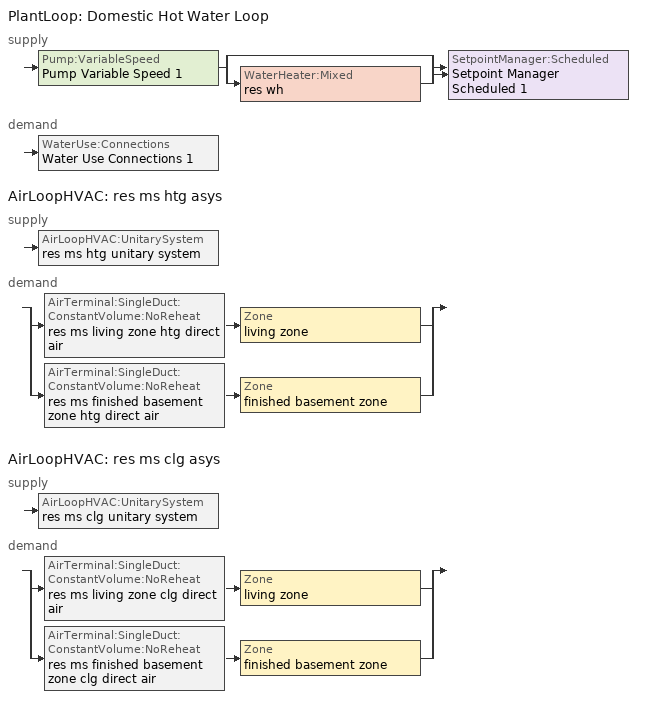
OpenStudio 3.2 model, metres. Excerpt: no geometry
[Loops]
PlantLoop 'Domestic Hot Water Loop'
 supply: Pump:VariableSpeed 'Pump Variable Speed 1' > split
  | bypass
  | WaterHeater:Mixed 'res wh'
  join > SetpointManager:Scheduled 'Setpoint Manager Scheduled 1'
 demand: WaterUse:Connections 'Water Use Connections 1'
AirLoopHVAC 'res ms htg asys'
 supply: AirLoopHVAC:UnitarySystem 'res ms htg unitary system'
 demand: split
  | AirTerminal:SingleDuct:ConstantVolume:NoReheat 'res ms living zone htg direct air' > Zone 'living zone'
  | AirTerminal:SingleDuct:ConstantVolume:NoReheat 'res ms finished basement zone htg direct air' > Zone 'finished basement zone'
AirLoopHVAC 'res ms clg asys'
 supply: AirLoopHVAC:UnitarySystem 'res ms clg unitary system'
 demand: split
  | AirTerminal:SingleDuct:ConstantVolume:NoReheat 'res ms living zone clg direct air' > Zone 'living zone'
  | AirTerminal:SingleDuct:ConstantVolume:NoReheat 'res ms finished basement zone clg direct air' > Zone 'finished basement zone'
[Sizing:Zone] Zone Cooling Design Supply Air Temperature Input Method=SupplyAirTemperature; Zone Cooling Design Supply Air Temperature {C}=14; Zone Cooling Design Supply Air Temperature Difference {deltaC}=11.11; Zone Heating Design Supply Air Temperature Input Method=SupplyAirTemperature; Zone Heating Design Supply Air Temperature {C}=40; Zone Heating Design Supply Air Temperature Difference {deltaC}=11.11; Zone Cooling Design Supply Air Humidity Ratio {kg-H2O/kg-air}=0.0085; Zone Heating Design Supply Air Humidity Ratio {kg-H2O/kg-air}=0.008; Cooling Design Air Flow Method=DesignDay; Heating Design Air Flow Method=DesignDay; Account for Dedicated Outdoor Air System=No; Dedicated Outdoor Air System Control Strategy=NeutralSupplyAir; Dedicated Outdoor Air Low Setpoint Temperature for Design {C}=autosize; Dedicated Outdoor Air High Setpoint Temperature for Design {C}=autosize
living zone; finished basement zone
[Zone equipment]
living zone: res ms living zone htg direct air, res ms living zone clg direct air
finished basement zone: res ms finished basement zone htg direct air, res ms finished basement zone clg direct air
[PlantLoop]
Domestic Hot Water Loop: Glycol Concentration=0; Maximum Loop Flow Rate {m3/s}=0.01; Plant Loop Volume {m3}=0.003; Load Distribution Scheme=Optimal
[Sizing:Plant]
Domestic Hot Water Loop: Loop Type=Heating; Design Loop Exit Temperature {C}=51.6667; Loop Design Temperature Difference {deltaC}=5.55556; Sizing Option=NonCoincident; Zone Timesteps in Averaging Window=1; Coincident Sizing Factor Mode=None
[Pump:VariableSpeed]
Pump Variable Speed 1: Rated Flow Rate {m3/s}=0.01; Rated Pump Head {Pa}=1; Rated Power Consumption {W}=0; Motor Efficiency=1; Fraction of Motor Inefficiencies to Fluid Stream=0; Coefficient 1 of the Part Load Performance Curve=0; Coefficient 2 of the Part Load Performance Curve=1; Coefficient 3 of the Part Load Performance Curve=0; Coefficient 4 of the Part Load Performance Curve=0; Pump Control Type=Intermittent; Skin Loss Radiative Fraction=0.5; Design Power Sizing Method=PowerPerFlowPerPressure; Design Electric Power per Unit Flow Rate {W/(m3/s)}=348701.1; Design Shaft Power per Unit Flow Rate per Unit Head {W-s/m3-Pa}=1.28205; Design Minimum Flow Rate Fraction=0
[SetpointManager:Scheduled]
Setpoint Manager Scheduled 1: Control Variable=Temperature; Schedule=dhw temp
[WaterHeater:Mixed]
res wh: Tank Volume {m3}=0.143846; Setpoint Temperature Schedule=WH Setpoint Temp; Deadband Temperature Difference {deltaC}=2; Maximum Temperature Limit {C}=99; Heater Control Type=Cycle; Heater Maximum Capacity {W}=11722.8; Heater Minimum Capacity {W}=0; Heater Fuel Type=NaturalGas; Heater Thermal Efficiency=0.773298; Off Cycle Parasitic Fuel Consumption Rate {W}=0; Off Cycle Parasitic Fuel Type=Electricity; Off Cycle Parasitic Heat Fraction to Tank=0; On Cycle Parasitic Fuel Consumption Rate {W}=0; On Cycle Parasitic Fuel Type=Electricity; On Cycle Parasitic Heat Fraction to Tank=0; Ambient Temperature Indicator=ThermalZone; Ambient Temperature Thermal Zone=finished basement zone; Off Cycle Loss Coefficient to Ambient Temperature {W/K}=4.15693; Off Cycle Loss Fraction to Thermal Zone=0.64; On Cycle Loss Coefficient to Ambient Temperature {W/K}=4.15693; On Cycle Loss Fraction to Thermal Zone=1; Use Side Effectiveness=1; Source Side Effectiveness=1; Use Side Design Flow Rate {m3/s}=autosize; Source Side Design Flow Rate {m3/s}=autosize; Indirect Water Heating Recovery Time {hr}=1.5; Source Side Flow Control Mode=IndirectHeatPrimarySetpoint
[WaterHeater:Sizing]
res wh: Design Mode=PeakDraw; Time Storage Can Meet Peak Draw {hr}=0.538503; Time for Tank Recovery {hr}=0; Nominal Tank Volume for Autosizing Plant Connections {m3}=1
[WaterUse:Connections]
Water Use Connections 1: Drain Water Heat Exchanger Type=None; Drain Water Heat Exchanger Destination=Plant; Water Use Equipment Name 1=res shower; Water Use Equipment Name 2=res sink; Water Use Equipment Name 3=res bath; Water Use Equipment Name 4=res shower dist; Water Use Equipment Name 5=res sink dist; Water Use Equipment Name 6=res bath dist; Water Use Equipment Name 7=res dw; Water Use Equipment Name 8=res cw
[WaterUse:Equipment:Definition]
Name | Peak Flow Rate {m3/s} | Target Temperature Schedule
res shower | 0.0176332 | fixtures temperature schedule
res sink | 0.0157378 | fixtures temperature schedule
res bath | 0.00441644 | fixtures temperature schedule
res shower dist; res sink dist; res bath dist | 0 | fixtures temperature schedule
res dw | 0.00104011 | res dw temperature schedule
res cw | 0.00629939 | res cw temperature schedule
[OtherEquipment:Definition] Design Level Calculation Method=EquipmentLevel; Fraction Radiant=0; Fraction Lost=0
Name | Design Level {W} | Fraction Latent
res shower | 507081 | 0.487197
res sink | 158036 | 0.312221
res bath | 65146.3 | 0
[EnergyManagementSystem:Sensor]
Name | Output Variable or Output Meter Index Key | Output Variable or Output Meter
res_shower_tout | res wh | Water Heater Use Side Outlet Temperature
res_ceil_fan_tin_sensor; res_af_1_tin_s | living zone | Zone Mean Air Temperature
res_af_1_tt_s | living zone | Zone Outdoor Air Drybulb Temperature
res_ds_res_ms_clg_asys_fan_rtf_s | res ms clg supply fan | Fan Runtime Fraction
res_ds_res_ms_htg_asys_fan_rtf_s | res ms htg supply fan | Fan Runtime Fraction
[EnergyManagementSystem:Program]
res_infil_1_program: Set p_m = 0.14; Set p_s = 0.22; Set s_m = 270; Set s_s = 370; Set z_m = 9.99744; Set z_s = 6.4486261680000005; Set f_t = (((s_m/z_m)^p_m)*((z_s/s_s)^p_s)); Set Tdiff = res_af_1_tin_s-res_af_1_tt_s; Set dT = @Abs Tdiff; Set c = 0.0676; Set Cs = 0.0875; Set Cw = 0.1284; Set n = 0.67; Set sft = (f_t*0.7000000000000001); Set temp1 = ((c*Cw)*((sft*res_af_vw_s)^(2*n)))^2; Set Qn = (((c*Cs*(dT^n))^2)+temp1)^0.5; Set Tdiff = res_af_1_tin_s-res_af_1_tt_s; Set dT = @Abs Tdiff; Set QWHV = res_infil_1_wh_sch_s*0.0302; Set Qrange = res_infil_1_range_sch_s*0.0472; Set Qdryer = res_infil_1_dryer_sch_s*0.0472; Set Qbath = res_infil_1_bath_sch_s*0.0472; Set QhpwhOut = 0; Set QhpwhIn = 0; Set QductsOut = 0; Set QductsIn = 0; Set Qout = QWHV+Qrange+Qbath+Qdryer+QhpwhOut+QductsOut; Set Qin = QhpwhIn+QductsIn; Set Qu = (@Abs (Qout-Qin)); Set Qb = (@Min Qout Qin); Set faneff_wh = 0.9438948864000002; Set res_infil_1_house_fan_act = (QWHV*300)/faneff_wh*1; Set faneff_sp = 0.4719474432000001; Set res_infil_1_range_fan_act = (Qrange*300)/faneff_sp; Set res_infil_1_bath_fan_act = (Qbath*300)/faneff_sp; Set Q_acctd_for_elsewhere = QhpwhOut+QhpwhIn+QductsOut+QductsIn; Set res_infil_1_flow_act = (((Qu^2)+(Qn^2))^0.5)-Q_acctd_for_elsewhere; Set res_infil_1_flow_act = (@Max res_infil_1_flow_act 0)
[EnergyManagementSystem:ProgramCallingManager]
res shower sag: EndOfSystemTimestepAfterHVACReporting; res_shower_sag
res ceil fan program calling manager: BeginTimestepBeforePredictor; res_ceil_fan_schedule_program
res af_1 program calling manager: BeginTimestepBeforePredictor; res_infil_1_program; res_nv_1_program
[EnergyManagementSystem:OutputVariable] Type of Data in Variable=Summed; Update Frequency=SystemTimestep; EMS Program or Subroutine=res_shower_sag
Name | EMS Variable | Units
Unmet Shower Energy|unit 1 | ShowerE | J
Unmet Shower Time|unit 1 | ShowerSag | hr
Shower Draw Time|unit 1 | ShowerTime | hr
[Coil:Heating:DX:MultiSpeed:StageData] Gross Rated Heating Capacity {W}=17584.3; Rated Air Flow Rate {m3/s}=autosize; Rated Supply Air Fan Power Per Volume Flow Rate {W/(m3/s)}=773.3; Rated Waste Heat Fraction of Power Input=0.2; Waste Heat Function of Temperature Curve=ConstantBiquadratic
Name | Gross Rated Heating COP {W/W} | Heating Capacity Function of Temperature Curve | Heating Capacity Function of Flow Fraction Curve | Energy Input Ratio Function of Temperature Curve | Energy Input Ratio Function of Flow Fraction Curve | Part Load Fraction Correlation Curve
 | 4.20141 | HP_Heat-Cap-fT2 | HP_Heat-CAP-fFF2 | HP_Heat-EIR-fT2 | HP_Heat-EIR-fFF2 | HP_Heat-PLF-fPLR2
 | 3.36842 | HP_Heat-Cap-fT4 | HP_Heat-CAP-fFF4 | HP_Heat-EIR-fT4 | HP_Heat-EIR-fFF4 | HP_Heat-PLF-fPLR4
 | 3.08351 | HP_Heat-Cap-fT6 | HP_Heat-CAP-fFF6 | HP_Heat-EIR-fT6 | HP_Heat-EIR-fFF6 | HP_Heat-PLF-fPLR6
 | 2.79255 | HP_Heat-Cap-fT10 | HP_Heat-CAP-fFF10 | HP_Heat-EIR-fT10 | HP_Heat-EIR-fFF10 | HP_Heat-PLF-fPLR10
[Coil:Heating:DX:MultiSpeed]
res ms htg coil: Availability Schedule=Always On Discrete; Minimum Outdoor Dry-Bulb Temperature for Compressor Operation {C}=-34.4444; Crankcase Heater Capacity {W}=0; Maximum Outdoor Dry-Bulb Temperature for Crankcase Heater Operation {C}=10; Defrost Energy Input Ratio Function of Temperature Curve=DefrostEIR; Maximum Outdoor Dry-Bulb Temperature for Defrost Operation {C}=4.44444; Defrost Strategy=ReverseCycle; Defrost Control=Timed; Defrost Time Period Fraction=0.058333; Resistive Defrost Heater Capacity {W}=autosize; Apply Part Load Fraction to Speeds Greater than 1=No; Fuel Type=Electricity; Region number for Calculating HSPF=4
[Coil:Heating:Electric]
res ms supp heater: Availability Schedule=Always On Discrete; Efficiency=1; Nominal Capacity {W}=29307.1
[Fan:OnOff] Availability Schedule=Always On Discrete; Fan Total Efficiency=0.167946; Pressure Rise {Pa}=24.91; Maximum Flow Rate {m3/s}=autosize; Motor Efficiency=1; Motor In Airstream Fraction=1
Name | Fan Power Ratio Function of Speed Ratio Curve | Fan Efficiency Ratio Function of Speed Ratio Curve
res ms htg supply fan | res ms fan power curve | res ms fan eff curve
res ms clg supply fan | res ms fan power curve 1 | res ms fan eff curve 1
[UnitarySystemPerformance:Multispeed] Single Mode Operation=No
Name | Heating Speed Supply Air Flow Ratio 1 | Cooling Speed Supply Air Flow Ratio 1 | Heating Speed Supply Air Flow Ratio 2 | Cooling Speed Supply Air Flow Ratio 2 | Heating Speed Supply Air Flow Ratio 3 | Cooling Speed Supply Air Flow Ratio 3 | Heating Speed Supply Air Flow Ratio 4 | Cooling Speed Supply Air Flow Ratio 4
Unitary System Performance Multispeed 1 | 0.555556 | 1e-09 | 0.666667 | 1e-09 | 0.777778 | 1e-09 | 1 | 1e-09
Unitary System Performance Multispeed 2 | 1e-09 | 0.529412 | 1e-09 | 0.647059 | 1e-09 | 0.764706 | 1e-09 | 1
[AirLoopHVAC:UnitarySystem] Control Type=Load; Controlling Zone or Thermostat Location=living zone; Dehumidification Control Type=None; Availability Schedule=Always On Discrete; Fan Placement=BlowThrough; Supply Air Fan Operating Mode Schedule=Always Off Discrete; DX Heating Coil Sizing Ratio=1; Use DOAS DX Cooling Coil=No; DOAS DX Cooling Coil Leaving Minimum Air Temperature {C}=2; Latent Load Control=SensibleOnlyLoadControl; Supply Air Flow Rate During Cooling Operation {m3/s}=Autosize; Supply Air Flow Rate During Heating Operation {m3/s}=Autosize; Supply Air Flow Rate When No Cooling or Heating is Required {m3/s}=0; Maximum Supply Air Temperature {C}=93.3333; Maximum Outdoor Dry-Bulb Temperature for Supplemental Heater Operation {C}=4.44444; Maximum Cycling Rate {cycles/hr}=2.5; Heat Pump Time Constant {s}=60; Fraction of On-Cycle Power Use=0.01; Heat Pump Fan Delay Time {s}=60; Ancilliary On-Cycle Electric Power {W}=0; Ancilliary Off-Cycle Electric Power {W}=0
Name | Supply Fan | Heating Coil | Supplemental Heating Coil | Design Specification Multispeed Object | Cooling Coil
res ms htg unitary system | res ms htg supply fan | res ms htg coil | res ms supp heater | Unitary System Performance Multispeed 1
res ms clg unitary system | res ms clg supply fan |  |  | Unitary System Performance Multispeed 2 | res ms clg coil
[AirLoopHVAC] Availability Schedule=Always On Discrete; Design Supply Air Flow Rate {m3/s}=autosize; Design Return Air Flow Fraction of Supply Air Flow=1
res ms htg asys; res ms clg asys
[Sizing:System] Type of Load to Size On=Sensible; Design Outdoor Air Flow Rate {m3/s}=Autosize; Central Heating Maximum System Air Flow Ratio=0.3; Preheat Design Temperature {C}=7; Preheat Design Humidity Ratio {kg-H2O/kg-Air}=0.008; Precool Design Temperature {C}=12.8; Precool Design Humidity Ratio {kg-H2O/kg-Air}=0.008; Central Cooling Design Supply Air Temperature {C}=12.8; Central Heating Design Supply Air Temperature {C}=16.7; Sizing Option=NonCoincident; 100% Outdoor Air in Cooling=Yes; 100% Outdoor Air in Heating=Yes; Central Cooling Design Supply Air Humidity Ratio {kg-H2O/kg-Air}=0.0085; Central Heating Design Supply Air Humidity Ratio {kg-H2O/kg-Air}=0.008; Cooling Design Air Flow Method=DesignDay; Cooling Design Air Flow Rate {m3/s}=0; Heating Design Air Flow Method=DesignDay; Heating Design Air Flow Rate {m3/s}=0; System Outdoor Air Method=ZoneSum; Zone Maximum Outdoor Air Fraction=1; Cooling Supply Air Flow Rate Per Floor Area {m3/s-m2}=0.00996765; Cooling Fraction of Autosized Cooling Supply Air Flow Rate=1; Cooling Supply Air Flow Rate Per Unit Cooling Capacity {m3/s-W}=3.94755e-05; Heating Supply Air Flow Rate Per Floor Area {m3/s-m2}=0.00996765; Heating Fraction of Autosized Heating Supply Air Flow Rate=1; Heating Fraction of Autosized Cooling Supply Air Flow Rate=1; Heating Supply Air Flow Rate Per Unit Heating Capacity {m3/s-W}=3.15882e-05; Cooling Design Capacity Method=CoolingDesignCapacity; Cooling Design Capacity {W}=autosize; Cooling Design Capacity Per Floor Area {W/m2}=234.7; Fraction of Autosized Cooling Design Capacity=1; Heating Design Capacity Method=HeatingDesignCapacity; Heating Design Capacity {W}=autosize; Heating Design Capacity Per Floor Area {W/m2}=157; Fraction of Autosized Heating Design Capacity=1; Central Cooling Capacity Control Method=OnOff
res ms htg asys; res ms clg asys
[AirTerminal:SingleDuct:ConstantVolume:NoReheat] Availability Schedule=Always On Discrete; Maximum Air Flow Rate {m3/s}=AutoSize
res ms living zone htg direct air; res ms finished basement zone htg direct air; res ms living zone clg direct air; res ms finished basement zone clg direct air
[Coil:Cooling:DX:MultiSpeed:StageData] Gross Rated Total Cooling Capacity {W}=17584.3; Rated Air Flow Rate {m3/s}=autosize; Rated Evaporator Fan Power Per Volume Flow Rate {W/(m3/s)}=773.3; Nominal Time for Condensate Removal to Begin {s}=1000; Ratio of Initial Moisture Evaporation Rate and Steady State Latent Capacity=1.5; Maximum Cycling Rate {cycles/hr}=3; Latent Capacity Time Constant {s}=45; Rated Waste Heat Fraction of Power Input=0.2; Waste Heat Function of Temperature Curve=ConstantBiquadratic 1; Evaporative Condenser Effectiveness=0.9; Evaporative Condenser Air Flow Rate {m3/s}=autosize; Rated Evaporative Condenser Pump Power Consumption {W}=autosize
Name | Gross Rated Sensible Heat Ratio | Gross Rated Cooling COP {W/W} | Total Cooling Capacity Function of Temperature Curve | Total Cooling Capacity Function of Flow Fraction Curve | Energy Input Ratio Function of Temperature Curve | Energy Input Ratio Function of Flow Fraction Curve | Part Load Fraction Correlation Curve
Coil Cooling DX Multi Speed Stage Data 1 | 0.862559 | 4.36175 | Cool-Cap-fT2 | Cool-Cap-fFF2 | Cool-EIR-fT2 | Cool-EIR-fFF2 | Cool-PLF-fPLR2
Coil Cooling DX Multi Speed Stage Data 2 | 0.798702 | 3.77512 | Cool-Cap-fT4 | Cool-Cap-fFF4 | Cool-EIR-fT4 | Cool-EIR-fFF4 | Cool-PLF-fPLR4
Coil Cooling DX Multi Speed Stage Data 3 | 0.757094 | 3.17313 | Cool-Cap-fT6 | Cool-Cap-fFF6 | Cool-EIR-fT6 | Cool-EIR-fFF6 | Cool-PLF-fPLR6
Coil Cooling DX Multi Speed Stage Data 4 | 0.702552 | 2.34548 | Cool-Cap-fT10 | Cool-Cap-fFF10 | Cool-EIR-fT10 | Cool-EIR-fFF10 | Cool-PLF-fPLR10
[Coil:Cooling:DX:MultiSpeed]
res ms clg coil: Condenser Type=AirCooled; Minimum Outdoor Dry-Bulb Temperature for Compressor Operation {C}=-25; Apply Part Load Fraction to Speeds Greater than 1=No; Apply Latent Degradation to Speeds Greater than 1=No; Crankcase Heater Capacity {W}=0; Maximum Outdoor Dry-Bulb Temperature for Crankcase Heater Operation {C}=10; Basin Heater Capacity {W/K}=0; Basin Heater Setpoint Temperature {C}=2; Fuel Type=Electricity; Stage 1=Coil Cooling DX Multi Speed Stage Data 1; Stage 2=Coil Cooling DX Multi Speed Stage Data 2; Stage 3=Coil Cooling DX Multi Speed Stage Data 3; Stage 4=Coil Cooling DX Multi Speed Stage Data 4
[ElectricEquipment:Definition] Design Level Calculation Method=EquipmentLevel
Name | Design Level {W} | Fraction Latent | Fraction Radiant | Fraction Lost
res dw | 136388 | 0.15 | 0.36 | 0.25
res cw | 70491.5 | 0 | 0.48 | 0.2
res infil_1 house fan; res infil_1 range fan; res infil_1 bath fan | 0 | 0 | 0 | 1
[EnergyManagementSystem:Actuator]
Name | Actuated Component | Actuated Component Type | Actuated Component Control Type
res_ceil_fan_sched_override | res ceil fan master | Schedule:Constant | Schedule Value
res_nv_1_flow_act | res nv_1 flow | Zone Infiltration | Air Exchange Flow Rate
res_infil_1_house_fan_act | res infil_1 house fan | ElectricEquipment | Electricity Rate
res_infil_1_range_fan_act | res infil_1 range fan | ElectricEquipment | Electricity Rate
res_infil_1_bath_fan_act | res infil_1 bath fan | ElectricEquipment | Electricity Rate
res_infil_1_flow_act | res infil_1 flow | Zone Infiltration | Air Exchange Flow Rate
[Schedule:Constant]
Name | Value
dhw temp; WH Setpoint Temp | 51.6667
fixtures temperature schedule | 43.3333
Always On Discrete; res ceil fan master | 1
Always Off Discrete | 0
res dw temperature schedule; res cw temperature schedule | 52.666
[Curve:Biquadratic]
Name | Coefficient1 Constant | Coefficient2 x | Coefficient3 x**2 | Coefficient4 y | Coefficient5 y**2 | Coefficient6 x*y | Minimum Value of x | Maximum Value of x | Minimum Value of y | Maximum Value of y
DefrostEIR | 0.1528 | 0 | 0 | 0 | 0 | 0 | -100 | 100 | -100 | 100
ConstantBiquadratic; ConstantBiquadratic 1 | 1 | 0 | 0 | 0 | 0 | 0 | -100 | 100 | -100 | 100
HP_Heat-Cap-fT2; HP_Heat-Cap-fT4; HP_Heat-Cap-fT6; HP_Heat-Cap-fT10 | 1.00293 | -0.0103867 | 0 | 0.0259615 | 0 | 0 | -100 | 100 | -100 | 100
HP_Heat-EIR-fT2; HP_Heat-EIR-fT4; HP_Heat-EIR-fT6; HP_Heat-EIR-fT10 | 0.966475 | 0.00591495 | 0.000191202 | -0.0129657 | 4.22532e-05 | -0.000524003 | -100 | 100 | -100 | 100
Cool-Cap-fT2; Cool-Cap-fT4; Cool-Cap-fT6; Cool-Cap-fT10 | 1.00899 | 0.00651275 | 0 | 0.00391757 | -0.000222647 | 0 | 13.88 | 23.88 | 18.33 | 51.66
Cool-EIR-fT2; Cool-EIR-fT4; Cool-EIR-fT6; Cool-EIR-fT10 | 0.429214 | -0.00360484 | 4.57832e-05 | 0.0264909 | -0.000159212 | -0.000159063 | 13.88 | 23.88 | 18.33 | 51.66
[Curve:Quadratic] Coefficient3 x**2=0; Minimum Value of x=0
Name | Coefficient1 Constant | Coefficient2 x | Maximum Value of x | Minimum Curve Output | Maximum Curve Output
HP_Heat-PLF-fPLR2; HP_Heat-PLF-fPLR4; HP_Heat-PLF-fPLR6; HP_Heat-PLF-fPLR10 | 0.6 | 0.4 | 1 | 0.7 | 1
HP_Heat-CAP-fFF2; HP_Heat-EIR-fFF2; HP_Heat-CAP-fFF4; HP_Heat-EIR-fFF4; HP_Heat-CAP-fFF6; HP_Heat-EIR-fFF6; HP_Heat-CAP-fFF10; HP_Heat-EIR-fFF10; Cool-Cap-fFF2; Cool-EIR-fFF2; Cool-Cap-fFF4; Cool-EIR-fFF4; Cool-Cap-fFF6; Cool-EIR-fFF6; Cool-Cap-fFF10; Cool-EIR-fFF10 | 1 | 0 | 2 | 0 | 2
Cool-PLF-fPLR2; Cool-PLF-fPLR4; Cool-PLF-fPLR6; Cool-PLF-fPLR10 | 0.75 | 0.25 | 1 | 0.7 | 1
[Curve:Exponent] Coefficient1 Constant=0; Coefficient2 Constant=1; Coefficient3 Constant=3; Minimum Value of x=-100; Maximum Value of x=100
res ms fan power curve; res ms fan power curve 1
[Curve:Cubic] Coefficient1 Constant=0; Coefficient2 x=1; Coefficient3 x**2=0; Coefficient4 x**3=0; Minimum Value of x=0; Maximum Value of x=1; Minimum Curve Output=0.01; Maximum Curve Output=1
res ms fan eff curve; res ms fan eff curve 1
